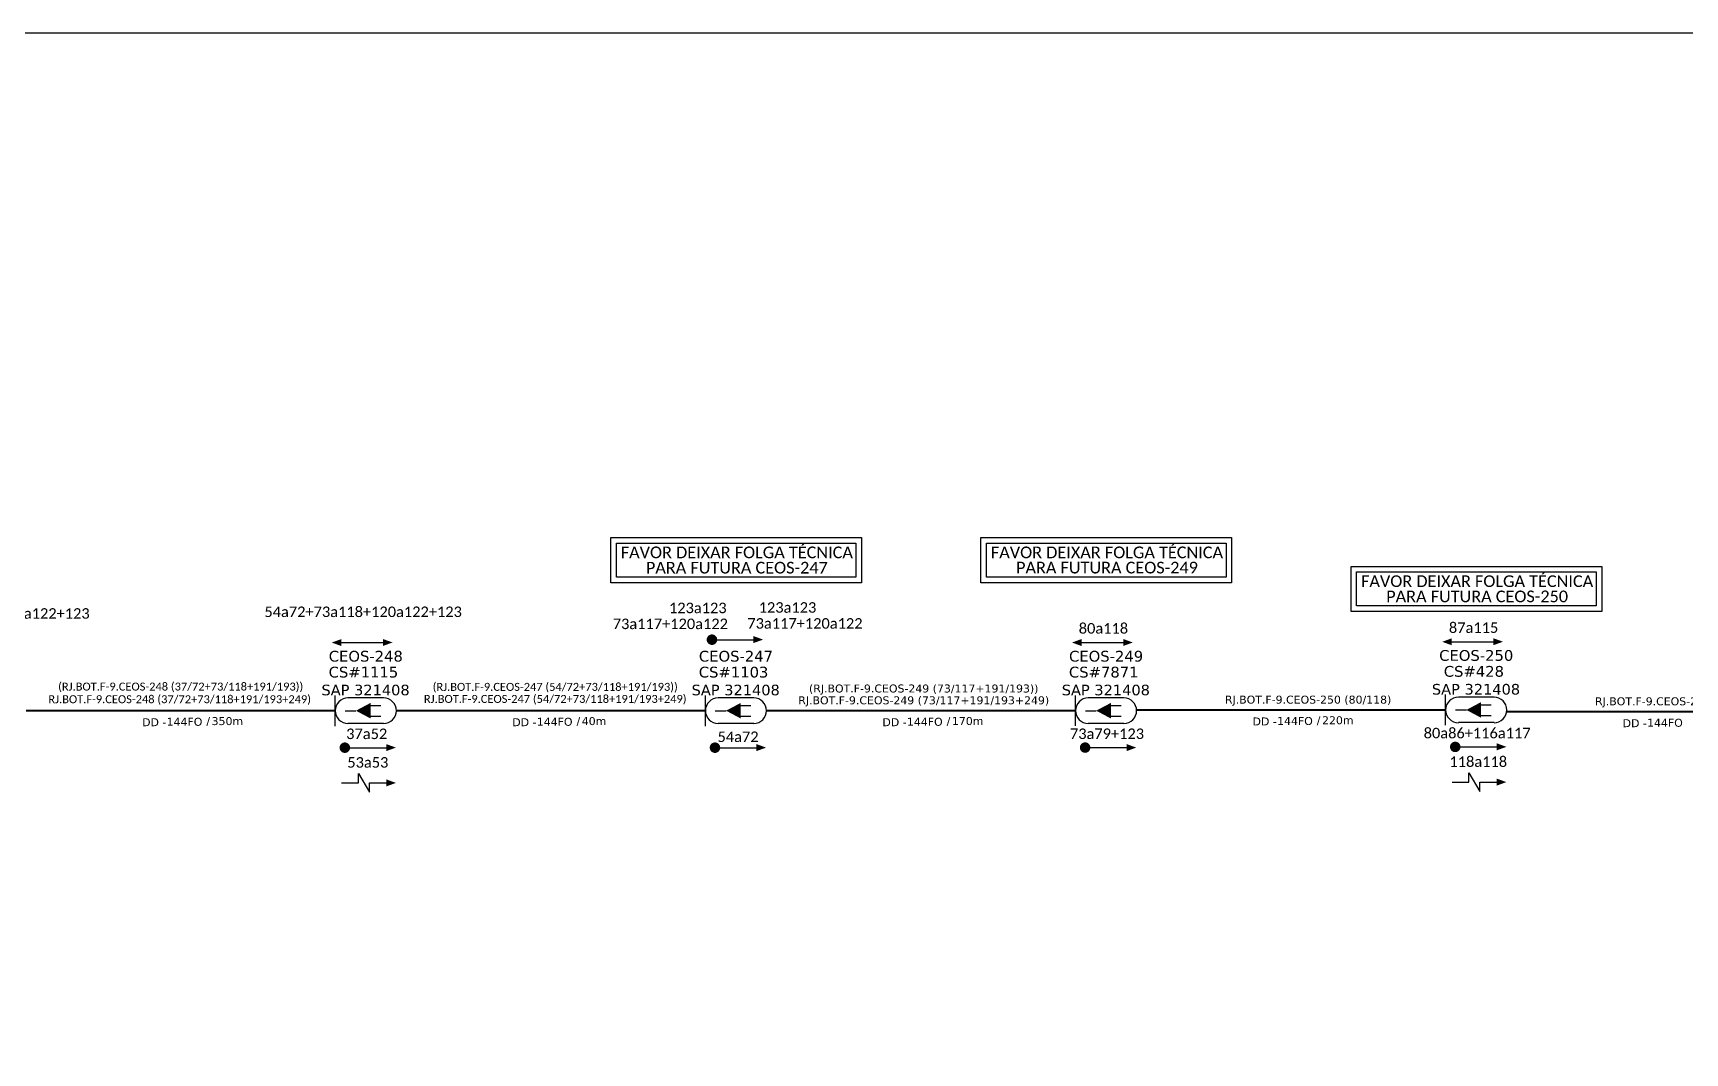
# Model space of a CAD drawing. Extents: x -89 to 749, y 705 to 1299.
# Drawn here: x 327.9 to 545.7, y 1164.4 to 1299 of the extents above; entities that cross this region are included whole.
import ezdxf
from ezdxf.enums import TextEntityAlignment as Align

# ---------------------------------------------------------------- set-up
doc = ezdxf.new("R2010")
doc.units = 0
doc.layers.add('20.4-CEOS', color=1, linetype='Continuous')
doc.layers.add('SETA', color=7, linetype='Continuous')
doc.layers.add('40.1-ETIQUETAS', color=1, linetype='Continuous', lineweight=20)
doc.styles.add('siredit', font='verdana.ttf')
doc.styles.get("Standard").update_dxf_attribs({"font": 'arial.ttf'})

msp = doc.modelspace()

# ---------------------------------------------------------------- linework, layer by layer
msp.add_lwpolyline([(-89.32, 705.02), (749.25, 705.02), (749.25, 1299.02), (-89.32, 1299.02), (-89.32, 705.02)])
at = {"color": 0, "ltscale": 9e-07}
for points in [[(404.1, 1232.45), (437.16, 1232.45), (437.16, 1226.49), (404.1, 1226.49)], [(404.83, 1231.72), (436.43, 1231.72), (436.43, 1227.23), (404.83, 1227.23)], [(452.91, 1232.46), (485.97, 1232.46), (485.97, 1226.5), (452.91, 1226.5)], [(453.64, 1231.72), (485.24, 1231.72), (485.24, 1227.23), (453.64, 1227.23)], [(501.72, 1228.65), (534.78, 1228.65), (534.78, 1222.69), (501.72, 1222.69)], [(502.45, 1227.92), (534.04, 1227.92), (534.04, 1223.43), (502.45, 1223.43)]]:
    msp.add_lwpolyline(points, close=True, dxfattribs=at)
at = {"color": 0, "const_width": 0.693}
for points in [[(417.09, 1218.98, 1), (417.78, 1218.98, 1)], [(368.68, 1204.73, 1), (369.37, 1204.73, 1)], [(417.49, 1204.73, 1), (418.18, 1204.73, 1)], [(466.3, 1204.74, 1), (466.99, 1204.74, 1)], [(515.11, 1204.83, 1), (515.8, 1204.83, 1)]]:
    msp.add_lwpolyline(points, format="xyb", close=True, dxfattribs=at)
at = {"color": 0}
for points in [[(370.81, 1200.08), (370.81, 1201.31), (372.28, 1198.86), (372.28, 1200.08)], [(517.24, 1200.19), (517.24, 1201.41), (518.71, 1198.96), (518.71, 1200.19)]]:
    msp.add_lwpolyline(points, dxfattribs=at)
at = {"layer": '20.4-CEOS', "color": 5}
for p, q in [((374.14, 1211.29), (369.44, 1211.29)), ((422.95, 1211.29), (418.25, 1211.29)), ((471.76, 1211.29), (467.06, 1211.29)), ((374.14, 1207.94), (369.44, 1207.94)), ((422.95, 1207.94), (418.25, 1207.94)), ((471.76, 1207.94), (467.06, 1207.94))]:
    msp.add_line(p, q, dxfattribs=at)
at = {"layer": '20.4-CEOS', "color": 0}
for p, q in [((520.57, 1211.39), (515.87, 1211.39)), ((520.57, 1208.04), (515.87, 1208.04))]:
    msp.add_line(p, q, dxfattribs=at)
at = {"layer": '20.4-CEOS', "color": 5}
for points in [[(367.76, 1207.59), (367.76, 1211.63)], [(416.57, 1207.59), (416.57, 1211.63)], [(465.39, 1207.6), (465.39, 1211.63)], [(369.06, 1209.61), (370.49, 1209.61)], [(372.34, 1210.28), (373.77, 1210.28)], [(417.88, 1209.61), (419.3, 1209.61)], [(421.16, 1210.28), (422.58, 1210.28)], [(466.69, 1209.61), (468.11, 1209.61)], [(469.97, 1210.28), (471.39, 1210.28)], [(372.34, 1208.88), (373.77, 1208.88)], [(421.16, 1208.88), (422.58, 1208.88)], [(469.97, 1208.89), (471.39, 1208.89)]]:
    msp.add_lwpolyline(points, dxfattribs=at)
at = {"layer": '20.4-CEOS', "color": 0}
for points in [[(514.19, 1207.69), (514.19, 1211.73)], [(515.49, 1209.71), (516.92, 1209.71)], [(518.78, 1210.38), (520.2, 1210.38)], [(518.78, 1208.98), (520.2, 1208.98)]]:
    msp.add_lwpolyline(points, dxfattribs=at)
at = {"layer": '20.4-CEOS', "color": 5}
for points in [[(370.49, 1209.61, 0, 2.07, 0), (372.43, 1209.61, 2.07, 2.07, 0)], [(419.3, 1209.61, 0, 2.07, 0), (421.24, 1209.61, 2.07, 2.07, 0)], [(468.11, 1209.61, 0, 2.07, 0), (470.05, 1209.61, 2.07, 2.07, 0)]]:
    msp.add_lwpolyline(points, format="xyseb", dxfattribs=at)
at = {"layer": '20.4-CEOS', "color": 0}
msp.add_lwpolyline([(516.92, 1209.71, 0, 2.07, 0), (518.86, 1209.71, 2.07, 2.07, 0)], format="xyseb", dxfattribs=at)
at = {"layer": '20.4-CEOS', "color": 5}
for centre, start, end in [((369.44, 1209.61), 90, 270), ((374.14, 1209.61), 270, 90), ((418.25, 1209.61), 90, 270), ((422.95, 1209.61), 270, 90), ((467.06, 1209.61), 90, 270), ((471.76, 1209.61), 270, 90)]:
    msp.add_arc(centre, 1.68, start, end, dxfattribs=at)
at = {"layer": '20.4-CEOS', "color": 0}
for centre, start, end in [((515.87, 1209.71), 90, 270), ((520.57, 1209.71), 270, 90)]:
    msp.add_arc(centre, 1.68, start, end, dxfattribs=at)
at = {"layer": '40.1-ETIQUETAS', "color": 5, "const_width": 0.28}
for points in [[(327, 1209.61), (367.76, 1209.61)], [(375.81, 1209.61), (416.57, 1209.61)], [(424.62, 1209.61), (465.39, 1209.61)]]:
    msp.add_lwpolyline(points, dxfattribs=at)
at = {"layer": '40.1-ETIQUETAS', "color": 0, "const_width": 0.28}
for points in [[(473.43, 1209.71), (514.19, 1209.71)], [(522.23, 1209.49), (562.99, 1209.49)]]:
    msp.add_lwpolyline(points, dxfattribs=at)
at = {"layer": 'SETA', "color": 0}
for points in [[(368.57, 1218.6), (374.53, 1218.6)], [(417.43, 1218.98), (423.39, 1218.98)], [(466.19, 1218.6), (472.15, 1218.6)], [(515, 1218.7), (520.96, 1218.7)], [(369.02, 1204.73), (374.98, 1204.73)], [(417.83, 1204.73), (423.79, 1204.73)], [(466.64, 1204.74), (472.6, 1204.74)], [(515.45, 1204.83), (521.41, 1204.83)], [(368.6, 1200.08), (370.81, 1200.08)], [(372.28, 1200.08), (374.49, 1200.08)], [(515.03, 1200.19), (517.24, 1200.19)], [(518.71, 1200.19), (520.92, 1200.19)]]:
    msp.add_lwpolyline(points, dxfattribs=at)
for points in [[(368.57, 1219.06), (367.3, 1218.6), (368.57, 1218.14)], [(374.05, 1219.07), (375.32, 1218.61), (374.05, 1218.15)], [(422.91, 1219.45), (424.18, 1218.99), (422.91, 1218.53)], [(466.19, 1219.07), (464.92, 1218.6), (466.19, 1218.14)], [(471.67, 1219.07), (472.94, 1218.61), (471.67, 1218.15)], [(515, 1219.16), (513.73, 1218.7), (515, 1218.24)], [(520.48, 1219.17), (521.75, 1218.71), (520.48, 1218.25)], [(374.5, 1205.2), (375.77, 1204.74), (374.5, 1204.28)], [(423.31, 1205.2), (424.58, 1204.74), (423.31, 1204.28)], [(472.12, 1205.21), (473.39, 1204.74), (472.12, 1204.28)], [(520.93, 1205.31), (522.2, 1204.84), (520.93, 1204.38)], [(374.49, 1200.55), (375.76, 1200.08), (374.49, 1199.62)], [(520.92, 1200.65), (522.19, 1200.19), (520.92, 1199.72)]]:
    msp.add_solid(points, dxfattribs=at)

# ---------------------------------------------------------------- texts
at = {"color": 0, "attachment_point": 5}
for s, insert, char_height, width in [('{\\fCalibri|b0|i0|c0|p34;FAVOR DEIXAR FOLGA TÉCNICA}', (420.72, 1230.49), 1.54, 32.8094), ('{\\fCalibri|b0|i0|c0|p34;FAVOR DEIXAR FOLGA TÉCNICA}', (469.53, 1230.49), 1.54, 32.8094), ('{\\fCalibri|b0|i0|c0|p34;PARA FUTURA CEOS-247}', (420.72, 1228.47), 1.54, 32.8094), ('{\\fCalibri|b0|i0|c0|p34;PARA FUTURA CEOS-249}', (469.53, 1228.48), 1.54, 32.8094), ('{\\fCalibri|b0|i0|c0|p34;FAVOR DEIXAR FOLGA TÉCNICA}', (518.34, 1226.69), 1.54, 32.8094), ('{\\fCalibri|b0|i0|c0|p34;PARA FUTURA CEOS-250}', (518.34, 1224.68), 1.54, 32.8094), ('{\\C7;\\fCalibri|b0|i0|c0|p34;37a72}\\fCalibri|b0|i0|c0|p34;+73a118+120a122+123', (322.36, 1222.43), 1.386, 17.5736), ('\\C7;\\fCalibri|b0|i0|c0|p34;54a72+73a118+120a122+123', (371.44, 1222.65), 1.386, 17.5736), ('{\\fCalibri|b0|i0|c0|p34;\\C7;73a117+120a122}', (411.95, 1221.06), 1.386, 17.5736), ('{\\fCalibri|b0|i0|c0|p34;\\C7;73a117+120a122}', (429.7, 1221.12), 1.386, 17.5736), ('{\\fCalibri|b0|i0|c0|p34;\\C7;80a118}', (469.06, 1220.47), 1.386, 17.5736), ('{\\fCalibri|b0|i0|c0|p34;\\C7;87a115}', (517.87, 1220.56), 1.386, 17.5736), ('{\\fCalibri|b0|i0|c0|p34;\\C7;37a52}', (371.91, 1206.55), 1.386, 17.5736), ('{\\fCalibri|b0|i0|c0|p34;\\C7;54a72}', (420.88, 1206.16), 1.386, 17.5736), ('\\C7;\\fCalibri|b0|i0|c0|p34;73a79+123', (469.53, 1206.56), 1.386, 17.5736), ('{\\fCalibri|b0|i0|c0|p34;\\C7;80a86+116a117}', (518.34, 1206.65), 1.386, 17.5736), ('{\\fCalibri|b0|i0|c0|p34;\\C7;53a53}', (372.06, 1202.78), 1.386, 17.5736), ('{\\fCalibri|b0|i0|c0|p34;\\C7;118a118}', (518.49, 1202.88), 1.386, 17.5736)]:
    msp.add_mtext(s, dxfattribs=dict(at, insert=insert, char_height=char_height, width=width))
at = {"color": 1, "char_height": 1.386, "width": 17.5736, "attachment_point": 5}
for insert in [(415.57, 1223.16), (427.4, 1223.22)]:
    msp.add_mtext('\\C7;\\fCalibri|b0|i0|c0|p34;123a123', dxfattribs=dict(at, insert=insert))
at = {"layer": '20.4-CEOS', "color": 5, "style": 'siredit'}
for s, height, p in [('CEOS-248', 1.419, (371.79, 1216.8)), ('CEOS-247', 1.419, (420.6, 1216.8)), ('CEOS-249', 1.419, (469.41, 1216.8)), ('CS#1115 ', 1.419, (371.79, 1214.7)), ('CS#1103 ', 1.419, (420.6, 1214.7)), ('CS#7871 ', 1.419, (469.41, 1214.7)), ('SAP 321408', 1.4, (371.76, 1212.34)), ('SAP 321408', 1.4, (420.57, 1212.34)), ('SAP 321408', 1.4, (469.38, 1212.34))]:
    msp.add_text(s, height=height, dxfattribs=at).set_placement(p, align=Align.MIDDLE_CENTER)
at = {"layer": '20.4-CEOS', "color": 0, "style": 'siredit'}
for s, height, p in [('CEOS-250', 1.419, (518.22, 1216.9)), ('CS#428 ', 1.419, (518.22, 1214.8)), ('SAP 321408', 1.4, (518.19, 1212.44))]:
    msp.add_text(s, height=height, dxfattribs=at).set_placement(p, align=Align.MIDDLE_CENTER)
at = {"layer": '40.1-ETIQUETAS', "color": 5, "style": 'siredit'}
msp.add_text('RJ.BOT.F-9.CEOS-249 (73/117+191/193+249) ', height=1.05, dxfattribs=at).set_placement((445.59, 1210.98), align=Align.MIDDLE_CENTER)
at = {"layer": '40.1-ETIQUETAS', "color": 7, "style": 'siredit'}
msp.add_text('(RJ.BOT.F-9.CEOS-249 (73/117+191/193)) ', height=1.05, dxfattribs=at).set_placement((445.59, 1212.54), align=Align.MIDDLE_CENTER)
at = {"layer": '40.1-ETIQUETAS', "color": 0, "style": 'siredit'}
for s, p in [('RJ.BOT.F-9.CEOS-250 (80/118) ', (496.28, 1211.07)), ('RJ.BOT.F-9.CEOS-254 (87/115) ', (545.08, 1210.85))]:
    msp.add_text(s, height=1.05, dxfattribs=at).set_placement(p, align=Align.MIDDLE_CENTER)
for s, p in [('DD - ', (345.95, 1208.09)), ('144FO', (350.24, 1208.15)), ('/', (351.25, 1208.24)), ('DD - ', (394.76, 1208.09)), ('144FO', (399.05, 1208.15)), ('/', (400.06, 1208.24)), ('DD - ', (443.57, 1208.09)), ('144FO', (447.86, 1208.15)), ('/', (448.87, 1208.25)), ('DD - ', (492.38, 1208.19)), ('144FO', (496.67, 1208.25)), ('/', (497.68, 1208.35)), ('DD - ', (541.18, 1207.96)), ('144FO', (545.46, 1208.02))]:
    msp.add_text(s, height=1.05, dxfattribs=at).set_placement(p, align=Align.MIDDLE_RIGHT)
for s, p in [('350m', (351.46, 1208.24)), ('40m', (400.27, 1208.24)), ('170m', (449.08, 1208.25)), ('220m', (497.89, 1208.35))]:
    msp.add_text(s, height=1.05, dxfattribs=at).set_placement(p, align=Align.MIDDLE_LEFT)
at = {"layer": '40.1-ETIQUETAS', "color": 7, "char_height": 1.05, "width": 42.0164, "attachment_point": 5, "style": 'siredit'}
for s, insert in [('{\\fCalibri|b0|i0|c0|p34;(RJ.BOT.F-9.CEOS-248 (37/72+73/118+191/193))  }', (347.38, 1212.68)), ('{\\fCalibri|b0|i0|c0|p34;(RJ.BOT.F-9.CEOS-247 (54/72+73/118+191/193))  }', (396.77, 1212.64))]:
    msp.add_mtext(s, dxfattribs=dict(at, insert=insert))
at = {"layer": '40.1-ETIQUETAS', "color": 5, "char_height": 1.05, "width": 42.0164, "attachment_point": 5, "style": 'siredit'}
for s, insert in [('{\\fCalibri|b0|i0|c0|p34;RJ.BOT.F-9.CEOS-248 (37/72+73/118+191/193+249)  }', (347.25, 1211.01)), ('{\\fCalibri|b0|i0|c0|p34;RJ.BOT.F-9.CEOS-247 (54/72+73/118+191/193+249)  }', (396.77, 1211.05))]:
    msp.add_mtext(s, dxfattribs=dict(at, insert=insert))

doc.saveas('drawing.dxf')
